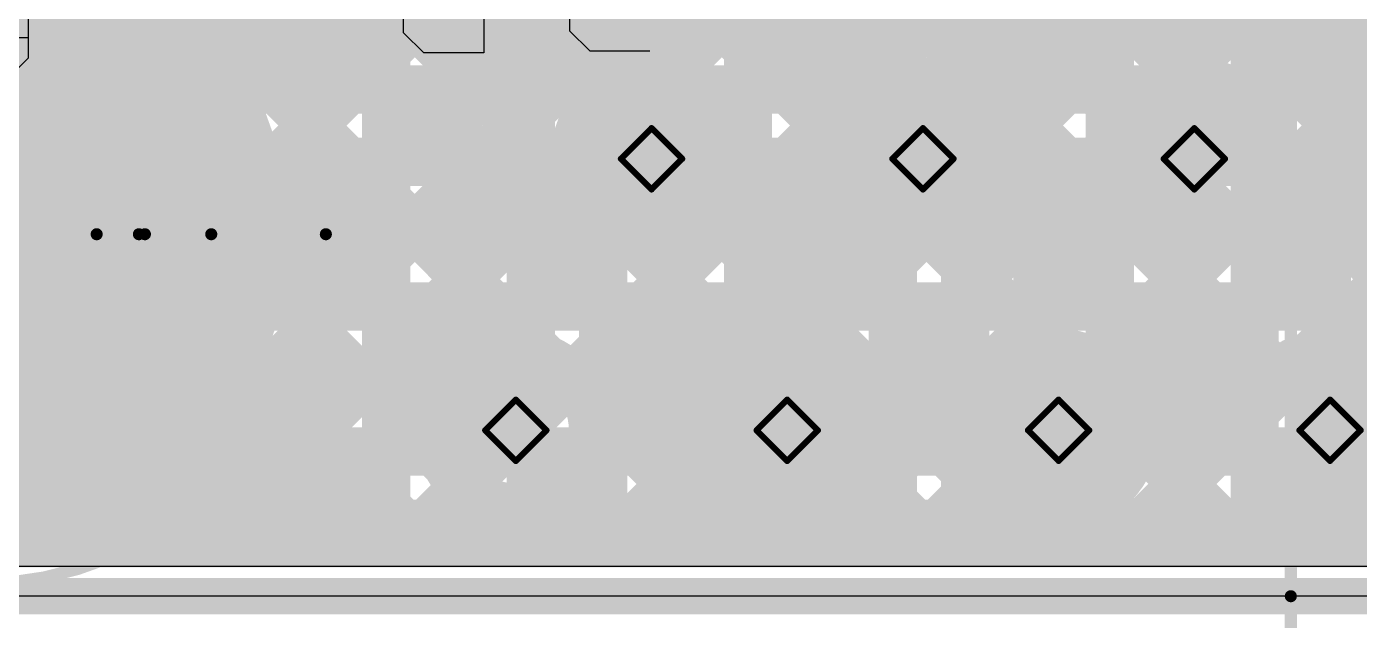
# Model space of a CAD drawing. Header units: millimetres. Extents: x 13 to 259, y -2 to 326.
# Drawn here: x 133.82 to 144.87, y 67.6 to 72.52 of the extents above; entities that cross this region are included whole.
import ezdxf

# ---------------------------------------------------------------- set-up
doc = ezdxf.new("R2010")
doc.units = ezdxf.units.MM
for name, color, linetype in [('BottomLayer', 5, 'Continuous'), ('BottomSolder', 6, 'Continuous'), ('ConnectLayer', 7, 'Continuous'), ('DrillDrawing', 1, 'Continuous'), ('Mechanical10', 56, 'Continuous'), ('Mechanical14', 56, 'Continuous'), ('Mechanical2', 216, 'Continuous'), ('Mechanical34', 56, 'Continuous'), ('Mechanical8', 56, 'Continuous'), ('Mechanical9', 56, 'Continuous'), ('MidLayer1', 16, 'Continuous'), ('MidLayer2', 76, 'Continuous'), ('MidLayer3', 90, 'Continuous'), ('MidLayer4', 156, 'Continuous'), ('MidLayer5', 130, 'Continuous'), ('MidLayer6', 216, 'Continuous'), ('MultiLayer', 9, 'Continuous'), ('TopLayer', 1, 'Continuous'), ('TopSolder', 216, 'Continuous')]:
    doc.layers.add(name, color=color, linetype=linetype)

# ---------------------------------------------------------------- blocks, each defined once
blk = doc.blocks.new('SAMTEC_ASP_127797_01_185')
at = {"layer": 'Mechanical14'}
for p, q in [((29.972, 3.088), (29.972, 3.587)), ((29.805, 2.921), (29.972, 3.088)), ((29.472, 2.921), (29.805, 2.921)), ((28.989, 2.211), (29.989, 2.211)), ((29.989, 2.211), (29.989, 1.711)), ((29.989, 1.711), (29.822, 1.545)), ((29.822, 1.545), (29.489, 1.545)), ((30.029, -1.564), (29.196, -1.564)), ((29.862, -2.064), (29.862, -1.564)), ((30.195, -1.731), (30.029, -1.564))]:
    blk.add_line(p, q, dxfattribs=at)
blk = doc.blocks.new('MTG270_500_186')
at = {"layer": 'BottomLayer', "const_width": 2.5}
blk.add_lwpolyline([(-1.25, 0, 1), (1.25, 0, 1)], format="xyb", close=True, dxfattribs=at)
at = {"layer": 'BottomSolder', "const_width": 2.602}
blk.add_lwpolyline([(-1.301, 0, 1), (1.301, 0, 1)], format="xyb", close=True, dxfattribs=at)
at = {"layer": 'MidLayer1', "const_width": 2.5}
blk.add_lwpolyline([(-1.25, 0, 1), (1.25, 0, 1)], format="xyb", close=True, dxfattribs=at)
at = {"layer": 'MidLayer2', "const_width": 2.5}
blk.add_lwpolyline([(-1.25, 0, 1), (1.25, 0, 1)], format="xyb", close=True, dxfattribs=at)
at = {"layer": 'MidLayer3', "const_width": 2.5}
blk.add_lwpolyline([(-1.25, 0, 1), (1.25, 0, 1)], format="xyb", close=True, dxfattribs=at)
at = {"layer": 'MidLayer4', "const_width": 2.5}
blk.add_lwpolyline([(-1.25, 0, 1), (1.25, 0, 1)], format="xyb", close=True, dxfattribs=at)
at = {"layer": 'MidLayer5', "const_width": 2.5}
blk.add_lwpolyline([(-1.25, 0, 1), (1.25, 0, 1)], format="xyb", close=True, dxfattribs=at)
at = {"layer": 'MidLayer6', "const_width": 2.5}
blk.add_lwpolyline([(-1.25, 0, 1), (1.25, 0, 1)], format="xyb", close=True, dxfattribs=at)
at = {"layer": 'MultiLayer', "const_width": 2.5}
blk.add_lwpolyline([(-1.25, 0, 1), (1.25, 0, 1)], format="xyb", close=True, dxfattribs=at)
at = {"layer": 'TopLayer', "const_width": 2.5}
blk.add_lwpolyline([(-1.25, 0, 1), (1.25, 0, 1)], format="xyb", close=True, dxfattribs=at)
at = {"layer": 'TopSolder', "const_width": 2.602}
blk.add_lwpolyline([(-1.301, 0, 1), (1.301, 0, 1)], format="xyb", close=True, dxfattribs=at)

msp = doc.modelspace()

# ---------------------------------------------------------------- linework, layer by layer
at = {"layer": 'BottomLayer', "const_width": 0.3}
for points in [[(138.85, 71.425, 1), (139.15, 71.425, 1)], [(141.1, 71.425, 1), (141.4, 71.425, 1)], [(143.35, 71.425, 1), (143.65, 71.425, 1)], [(137.725, 69.175, 1), (138.025, 69.175, 1)], [(139.975, 69.175, 1), (140.275, 69.175, 1)], [(142.225, 69.175, 1), (142.525, 69.175, 1)], [(144.475, 69.175, 1), (144.775, 69.175, 1)]]:
    msp.add_lwpolyline(points, format="xyb", close=True, dxfattribs=at)
at = {"layer": 'ConnectLayer'}
for p, q in [((150.975, 67.8), (67.8, 67.8)), ((151.8, 67.8), (90.525, 67.8))]:
    msp.add_line(p, q, dxfattribs=at)
at = {"layer": 'ConnectLayer', "const_width": 0.4}
for points in [[(118.793, 97.582), (145.139, 71.236)], [(118.793, 97.582), (145.139, 71.236)], [(126.164, 82.573), (139.489, 69.248)], [(126.164, 82.573), (139.489, 69.248)], [(120.149, 81.8), (133.709, 68.24)], [(120.998, 81.8), (134.558, 68.24)], [(121.846, 81.8), (135.406, 68.24)], [(122.695, 81.8), (136.255, 68.24)], [(123.543, 81.8), (137.103, 68.24)], [(124.392, 81.8), (137.952, 68.24)], [(134.024, 79.805), (144.187, 69.642)], [(134.024, 79.805), (144.187, 69.642)], [(136.299, 70.962), (145.124, 79.787)], [(136.299, 70.962), (145.124, 79.787)], [(134.075, 78.906), (140.977, 72.004)], [(134.075, 78.906), (140.977, 72.004)], [(139.2, 68.24), (139.2, 78.825)], [(140.4, 68.24), (140.4, 78.666)], [(141.213, 68.24), (151.36, 78.387)], [(133.825, 78.307), (140.616, 71.515)], [(133.825, 78.307), (140.616, 71.515)], [(142.8, 68.24), (142.8, 78.278)], [(139.8, 68.24), (139.8, 78.211)], [(137.883, 77.642), (143.462, 72.064)], [(137.883, 77.642), (143.462, 72.064)], [(142.062, 68.24), (151.36, 77.538)], [(138, 68.24), (138, 77.395)], [(136.8, 68.24), (136.8, 77.221)], [(137.638, 77.039), (142.941, 71.736)], [(137.638, 77.039), (142.941, 71.736)], [(144.004, 71.031), (150.024, 77.051)], [(144.004, 71.031), (150.024, 77.051)], [(133.8, 68.24), (133.8, 77.02)], [(137.4, 68.24), (137.4, 76.943)], [(138.6, 68.24), (138.6, 76.936)], [(135.906, 72.266), (140.548, 76.909)], [(135.906, 72.266), (140.548, 76.909)], [(144.6, 68.24), (144.6, 76.826)], [(141, 68.24), (141, 76.59)], [(142.91, 68.24), (151.36, 76.69)], [(136.167, 71.679), (141.073, 76.585)], [(136.167, 71.679), (141.073, 76.585)], [(143.314, 72.037), (147.553, 76.276)], [(143.314, 72.037), (147.553, 76.276)], [(143.759, 68.24), (151.36, 75.841)], [(143.977, 71.852), (147.951, 75.826)], [(143.977, 71.852), (147.951, 75.826)], [(136.193, 70.008), (141.584, 75.398)], [(136.193, 70.008), (141.584, 75.398)], [(139.579, 71.697), (143.285, 75.403)], [(139.579, 71.697), (143.285, 75.403)], [(130.183, 68.24), (136.988, 75.046)], [(131.031, 68.24), (137.837, 75.046)], [(131.88, 68.24), (138.685, 75.046)], [(131.995, 75.046), (138.801, 68.24)], [(132.728, 68.24), (139.534, 75.046)], [(132.843, 75.046), (139.649, 68.24)], [(133.577, 68.24), (140.382, 75.046)], [(133.692, 75.046), (140.498, 68.24)], [(134.425, 68.24), (141.231, 75.046)], [(137.086, 75.046), (143.892, 68.24)], [(137.934, 75.046), (144.74, 68.24)], [(138.783, 75.046), (145.589, 68.24)], [(139.092, 72.058), (142.178, 75.144)], [(139.092, 72.058), (142.178, 75.144)], [(139.632, 75.046), (146.437, 68.24)], [(140.48, 75.046), (147.286, 68.24)], [(141.563, 71.983), (144.712, 75.133)], [(141.563, 71.983), (144.712, 75.133)], [(142.088, 75.135), (145.322, 71.901)], [(142.088, 75.135), (145.322, 71.901)], [(144.608, 68.24), (151.36, 74.993)], [(136.425, 74.858), (139.285, 71.998)], [(136.425, 74.858), (139.285, 71.998)], [(136.425, 74.858), (143.043, 68.24)], [(136.971, 68.24), (143.623, 74.892)], [(138.343, 69.612), (143.623, 74.892)], [(138.343, 69.612), (143.623, 74.892)], [(141.889, 71.461), (145.264, 74.836)], [(141.889, 71.461), (145.264, 74.836)], [(134.4, 68.24), (134.4, 74.771)], [(135.274, 68.24), (141.547, 74.513)], [(136.2, 68.24), (136.2, 74.415)], [(141.6, 68.24), (141.6, 74.425)], [(136.111, 74.323), (138.552, 71.882)], [(136.111, 74.323), (138.552, 71.882)], [(136.111, 74.323), (142.195, 68.24)], [(136.122, 68.24), (142.067, 74.185)], [(142.18, 74.194), (148.134, 68.24)], [(142.2, 68.24), (142.2, 74.198)], [(129.334, 68.24), (135.167, 74.073)], [(135, 68.24), (135, 74.126)], [(135.531, 74.055), (138.411, 71.175)], [(135.531, 74.055), (138.411, 71.175)], [(135.531, 74.055), (141.346, 68.24)], [(135.6, 68.24), (135.6, 74.066)], [(137.819, 68.24), (143.295, 73.716)], [(139.516, 68.24), (144.751, 73.474)], [(143.4, 68.24), (143.4, 73.475)], [(138.668, 68.24), (143.692, 73.264)], [(140.365, 68.24), (145.381, 73.256)], [(143.979, 73.244), (148.983, 68.24)], [(144, 68.24), (144, 73.248)], [(68.24, 72.6), (151.36, 72.6)], [(68.24, 72), (151.36, 72)], [(136.145, 71.744), (138.125, 69.764)], [(136.145, 71.744), (138.125, 69.764)], [(139.573, 71.71), (141.809, 69.474)], [(139.573, 71.71), (141.809, 69.474)], [(140.71, 69.434), (142.888, 71.611)], [(140.71, 69.434), (142.888, 71.611)], [(68.24, 71.4), (151.36, 71.4)], [(135.274, 68.24), (138.367, 71.333)], [(135.274, 68.24), (138.367, 71.333)], [(143.015, 69.193), (145.122, 71.3)], [(143.015, 69.193), (145.122, 71.3)], [(144.139, 71.387), (146.244, 69.282)], [(144.139, 71.387), (146.244, 69.282)], [(138.422, 68.843), (140.692, 71.112)], [(138.422, 68.843), (140.692, 71.112)], [(141.829, 71.152), (144.023, 68.957)], [(141.829, 71.152), (144.023, 68.957)], [(139.457, 70.977), (142.195, 68.24)], [(139.457, 70.977), (142.195, 68.24)], [(137.66, 69.778), (138.728, 70.846)], [(137.66, 69.778), (138.728, 70.846)], [(140.365, 68.24), (143.073, 70.948)], [(140.365, 68.24), (143.073, 70.948)], [(142.7, 69.726), (143.894, 70.921)], [(142.7, 69.726), (143.894, 70.921)], [(143.811, 70.866), (144.952, 69.725)], [(143.811, 70.866), (144.952, 69.725)], [(144.608, 68.24), (147.314, 70.947)], [(144.608, 68.24), (147.314, 70.947)], [(68.24, 70.8), (151.36, 70.8)], [(136.302, 70.738), (137.418, 69.623)], [(136.302, 70.738), (137.418, 69.623)], [(138.75, 70.836), (139.839, 69.747)], [(138.75, 70.836), (139.839, 69.747)], [(140.234, 69.806), (141.214, 70.786)], [(140.234, 69.806), (141.214, 70.786)], [(141.34, 70.791), (142.319, 69.813)], [(141.34, 70.791), (142.319, 69.813)], [(144.465, 69.795), (145.504, 70.834)], [(144.465, 69.795), (145.504, 70.834)], [(68.24, 70.2), (151.36, 70.2)], [(136.191, 70.001), (137.302, 68.89)], [(136.191, 70.001), (137.302, 68.89)], [(68.24, 69.6), (151.36, 69.6)], [(138.464, 69.425), (139.649, 68.24)], [(138.464, 69.425), (139.649, 68.24)], [(135.943, 69.4), (137.103, 68.24)], [(135.943, 69.4), (137.103, 68.24)], [(136.122, 68.24), (137.272, 69.39)], [(136.122, 68.24), (137.272, 69.39)], [(142.91, 68.24), (144.005, 69.335)], [(142.91, 68.24), (144.005, 69.335)], [(143.013, 69.119), (143.892, 68.24)], [(143.013, 69.119), (143.892, 68.24)], [(68.24, 69), (151.36, 69)], [(138.668, 68.24), (139.494, 69.067)], [(138.668, 68.24), (139.494, 69.067)], [(135.595, 68.9), (136.255, 68.24)], [(135.595, 68.9), (136.255, 68.24)], [(140.697, 68.889), (141.346, 68.24)], [(140.697, 68.889), (141.346, 68.24)], [(141.213, 68.24), (141.824, 68.85)], [(141.213, 68.24), (141.824, 68.85)], [(136.971, 68.24), (137.438, 68.707)], [(136.971, 68.24), (137.438, 68.707)], [(138.323, 68.718), (138.801, 68.24)], [(138.323, 68.718), (138.801, 68.24)], [(143.759, 68.24), (144.208, 68.689)], [(143.759, 68.24), (144.208, 68.689)], [(137.59, 68.602), (137.952, 68.24)], [(137.59, 68.602), (137.952, 68.24)], [(137.819, 68.24), (138.207, 68.628)], [(137.819, 68.24), (138.207, 68.628)], [(139.516, 68.24), (139.866, 68.59)], [(139.516, 68.24), (139.866, 68.59)], [(140.198, 68.539), (140.498, 68.24)], [(140.198, 68.539), (140.498, 68.24)], [(142.062, 68.24), (142.357, 68.535)], [(142.062, 68.24), (142.357, 68.535)], [(142.674, 68.609), (143.043, 68.24)], [(142.674, 68.609), (143.043, 68.24)], [(144.407, 68.573), (144.74, 68.24)], [(144.407, 68.573), (144.74, 68.24)], [(135.157, 68.489), (135.406, 68.24)], [(135.157, 68.489), (135.406, 68.24)], [(68.24, 68.4), (151.36, 68.4)], [(68.24, 68.24), (151.36, 68.24)], [(68.24, 68.24), (151.36, 68.24)], [(134.769, 68.24), (151.36, 68.24)], [(134.769, 68.24), (151.36, 68.24)]]:
    msp.add_lwpolyline(points, dxfattribs=at)
for points in [[(132.031, 68.24, -1.765082), (136.303, 70.8)], [(132.031, 68.24, -1.765082), (136.303, 70.8)], [(136.303, 70.8, -0.276694), (134.769, 68.24)], [(136.303, 70.8, -0.276694), (134.769, 68.24)]]:
    msp.add_lwpolyline(points, format="xyb", dxfattribs=at)
at = {"layer": 'ConnectLayer'}
for points, const_width in [([(135.806, 72.266, 1), (136.006, 72.266, 1)], 0.2), ([(135.806, 72.266, 1), (136.006, 72.266, 1)], 0.2), ([(139.64, 71.425, 1), (138.36, 71.425, 1)], 0.4), ([(139.64, 71.425, 1), (138.36, 71.425, 1)], 0.4), ([(138.992, 72.058, 1), (139.192, 72.058, 1)], 0.2), ([(138.992, 72.058, 1), (139.192, 72.058, 1)], 0.2), ([(141.89, 71.425, 1), (140.61, 71.425, 1)], 0.4), ([(141.89, 71.425, 1), (140.61, 71.425, 1)], 0.4), ([(144.14, 71.425, 1), (142.86, 71.425, 1)], 0.4), ([(144.14, 71.425, 1), (142.86, 71.425, 1)], 0.4), ([(143.362, 72.064, 1), (143.562, 72.064, 1)], 0.2), ([(143.362, 72.064, 1), (143.562, 72.064, 1)], 0.2), ([(139.185, 71.998, 1), (139.385, 71.998, 1)], 0.2), ([(139.185, 71.998, 1), (139.385, 71.998, 1)], 0.2), ([(140.877, 72.004, 1), (141.077, 72.004, 1)], 0.2), ([(140.877, 72.004, 1), (141.077, 72.004, 1)], 0.2), ([(141.463, 71.983, 1), (141.663, 71.983, 1)], 0.2), ([(141.463, 71.983, 1), (141.663, 71.983, 1)], 0.2), ([(143.214, 72.037, 1), (143.414, 72.037, 1)], 0.2), ([(143.214, 72.037, 1), (143.414, 72.037, 1)], 0.2), ([(138.452, 71.882, 1), (138.652, 71.882, 1)], 0.2), ([(138.452, 71.882, 1), (138.652, 71.882, 1)], 0.2), ([(143.877, 71.852, 1), (144.077, 71.852, 1)], 0.2), ([(143.877, 71.852, 1), (144.077, 71.852, 1)], 0.2), ([(136.045, 71.744, 1), (136.245, 71.744, 1)], 0.2), ([(136.045, 71.744, 1), (136.245, 71.744, 1)], 0.2), ([(142.841, 71.736, 1), (143.041, 71.736, 1)], 0.2), ([(142.841, 71.736, 1), (143.041, 71.736, 1)], 0.2), ([(136.067, 71.679, 1), (136.267, 71.679, 1)], 0.2), ([(136.067, 71.679, 1), (136.267, 71.679, 1)], 0.2), ([(139.473, 71.71, 1), (139.673, 71.71, 1)], 0.2), ([(139.473, 71.71, 1), (139.673, 71.71, 1)], 0.2), ([(139.479, 71.697, 1), (139.679, 71.697, 1)], 0.2), ([(139.479, 71.697, 1), (139.679, 71.697, 1)], 0.2), ([(140.516, 71.515, 1), (140.716, 71.515, 1)], 0.2), ([(140.516, 71.515, 1), (140.716, 71.515, 1)], 0.2), ([(142.788, 71.611, 1), (142.988, 71.611, 1)], 0.2), ([(142.788, 71.611, 1), (142.988, 71.611, 1)], 0.2), ([(138.26, 71.425, 1), (138.46, 71.425, 1)], 0.2), ([(138.26, 71.425, 1), (138.46, 71.425, 1)], 0.2), ([(139.54, 71.425, 1), (139.74, 71.425, 1)], 0.2), ([(139.54, 71.425, 1), (139.74, 71.425, 1)], 0.2), ([(140.51, 71.425, 1), (140.71, 71.425, 1)], 0.2), ([(140.51, 71.425, 1), (140.71, 71.425, 1)], 0.2), ([(141.789, 71.461, 1), (141.989, 71.461, 1)], 0.2), ([(141.789, 71.461, 1), (141.989, 71.461, 1)], 0.2), ([(141.79, 71.425, 1), (141.99, 71.425, 1)], 0.2), ([(141.79, 71.425, 1), (141.99, 71.425, 1)], 0.2), ([(142.76, 71.425, 1), (142.96, 71.425, 1)], 0.2), ([(142.76, 71.425, 1), (142.96, 71.425, 1)], 0.2), ([(144.04, 71.425, 1), (144.24, 71.425, 1)], 0.2), ([(144.04, 71.425, 1), (144.24, 71.425, 1)], 0.2), ([(138.267, 71.333, 1), (138.467, 71.333, 1)], 0.2), ([(138.267, 71.333, 1), (138.467, 71.333, 1)], 0.2), ([(144.039, 71.387, 1), (144.239, 71.387, 1)], 0.2), ([(144.039, 71.387, 1), (144.239, 71.387, 1)], 0.2), ([(138.311, 71.175, 1), (138.511, 71.175, 1)], 0.2), ([(138.311, 71.175, 1), (138.511, 71.175, 1)], 0.2), ([(140.592, 71.112, 1), (140.792, 71.112, 1)], 0.2), ([(140.592, 71.112, 1), (140.792, 71.112, 1)], 0.2), ([(141.729, 71.152, 1), (141.929, 71.152, 1)], 0.2), ([(141.729, 71.152, 1), (141.929, 71.152, 1)], 0.2), ([(136.199, 70.962, 1), (136.399, 70.962, 1)], 0.2), ([(136.199, 70.962, 1), (136.399, 70.962, 1)], 0.2), ([(139.357, 70.977, 1), (139.557, 70.977, 1)], 0.2), ([(139.357, 70.977, 1), (139.557, 70.977, 1)], 0.2), ([(143.904, 71.031, 1), (144.104, 71.031, 1)], 0.2), ([(143.904, 71.031, 1), (144.104, 71.031, 1)], 0.2), ([(138.628, 70.846, 1), (138.828, 70.846, 1)], 0.2), ([(138.628, 70.846, 1), (138.828, 70.846, 1)], 0.2), ([(142.973, 70.948, 1), (143.173, 70.948, 1)], 0.2), ([(142.973, 70.948, 1), (143.173, 70.948, 1)], 0.2), ([(143.711, 70.866, 1), (143.911, 70.866, 1)], 0.2), ([(143.711, 70.866, 1), (143.911, 70.866, 1)], 0.2), ([(143.794, 70.921, 1), (143.994, 70.921, 1)], 0.2), ([(143.794, 70.921, 1), (143.994, 70.921, 1)], 0.2), ([(136.202, 70.738, 1), (136.402, 70.738, 1)], 0.2), ([(136.202, 70.738, 1), (136.402, 70.738, 1)], 0.2), ([(136.203, 70.8, 1), (136.403, 70.8, 1)], 0.2), ([(136.203, 70.8, 1), (136.403, 70.8, 1)], 0.2), ([(136.203, 70.8, 1), (136.403, 70.8, 1)], 0.2), ([(136.203, 70.8, 1), (136.403, 70.8, 1)], 0.2), ([(138.65, 70.836, 1), (138.85, 70.836, 1)], 0.2), ([(138.65, 70.836, 1), (138.85, 70.836, 1)], 0.2), ([(141.114, 70.786, 1), (141.314, 70.786, 1)], 0.2), ([(141.114, 70.786, 1), (141.314, 70.786, 1)], 0.2), ([(141.24, 70.791, 1), (141.44, 70.791, 1)], 0.2), ([(141.24, 70.791, 1), (141.44, 70.791, 1)], 0.2), ([(136.091, 70.001, 1), (136.291, 70.001, 1)], 0.2), ([(136.091, 70.001, 1), (136.291, 70.001, 1)], 0.2), ([(136.093, 70.008, 1), (136.293, 70.008, 1)], 0.2), ([(136.093, 70.008, 1), (136.293, 70.008, 1)], 0.2), ([(138.515, 69.175, 1), (137.235, 69.175, 1)], 0.4), ([(138.515, 69.175, 1), (137.235, 69.175, 1)], 0.4), ([(137.56, 69.778, 1), (137.76, 69.778, 1)], 0.2), ([(137.56, 69.778, 1), (137.76, 69.778, 1)], 0.2), ([(138.025, 69.764, 1), (138.225, 69.764, 1)], 0.2), ([(138.025, 69.764, 1), (138.225, 69.764, 1)], 0.2), ([(140.765, 69.175, 1), (139.485, 69.175, 1)], 0.4), ([(140.765, 69.175, 1), (139.485, 69.175, 1)], 0.4), ([(139.739, 69.747, 1), (139.939, 69.747, 1)], 0.2), ([(139.739, 69.747, 1), (139.939, 69.747, 1)], 0.2), ([(140.134, 69.806, 1), (140.334, 69.806, 1)], 0.2), ([(140.134, 69.806, 1), (140.334, 69.806, 1)], 0.2), ([(143.015, 69.175, 1), (141.735, 69.175, 1)], 0.4), ([(143.015, 69.175, 1), (141.735, 69.175, 1)], 0.4), ([(142.219, 69.813, 1), (142.419, 69.813, 1)], 0.2), ([(142.219, 69.813, 1), (142.419, 69.813, 1)], 0.2), ([(145.265, 69.175, 1), (143.985, 69.175, 1)], 0.4), ([(145.265, 69.175, 1), (143.985, 69.175, 1)], 0.4), ([(144.365, 69.795, 1), (144.565, 69.795, 1)], 0.2), ([(144.365, 69.795, 1), (144.565, 69.795, 1)], 0.2), ([(142.6, 69.726, 1), (142.8, 69.726, 1)], 0.2), ([(142.6, 69.726, 1), (142.8, 69.726, 1)], 0.2), ([(144.087, 69.642, 1), (144.287, 69.642, 1)], 0.2), ([(144.087, 69.642, 1), (144.287, 69.642, 1)], 0.2), ([(144.852, 69.725, 1), (145.052, 69.725, 1)], 0.2), ([(144.852, 69.725, 1), (145.052, 69.725, 1)], 0.2), ([(137.318, 69.623, 1), (137.518, 69.623, 1)], 0.2), ([(137.318, 69.623, 1), (137.518, 69.623, 1)], 0.2), ([(138.243, 69.612, 1), (138.443, 69.612, 1)], 0.2), ([(138.243, 69.612, 1), (138.443, 69.612, 1)], 0.2), ([(138.364, 69.425, 1), (138.564, 69.425, 1)], 0.2), ([(138.364, 69.425, 1), (138.564, 69.425, 1)], 0.2), ([(140.61, 69.434, 1), (140.81, 69.434, 1)], 0.2), ([(140.61, 69.434, 1), (140.81, 69.434, 1)], 0.2), ([(141.709, 69.474, 1), (141.909, 69.474, 1)], 0.2), ([(141.709, 69.474, 1), (141.909, 69.474, 1)], 0.2), ([(135.843, 69.4, 1), (136.043, 69.4, 1)], 0.2), ([(135.843, 69.4, 1), (136.043, 69.4, 1)], 0.2), ([(137.172, 69.39, 1), (137.372, 69.39, 1)], 0.2), ([(137.172, 69.39, 1), (137.372, 69.39, 1)], 0.2), ([(143.905, 69.335, 1), (144.105, 69.335, 1)], 0.2), ([(143.905, 69.335, 1), (144.105, 69.335, 1)], 0.2), ([(139.389, 69.248, 1), (139.589, 69.248, 1)], 0.2), ([(139.389, 69.248, 1), (139.589, 69.248, 1)], 0.2), ([(142.915, 69.193, 1), (143.115, 69.193, 1)], 0.2), ([(142.915, 69.193, 1), (143.115, 69.193, 1)], 0.2), ([(137.135, 69.175, 1), (137.335, 69.175, 1)], 0.2), ([(137.135, 69.175, 1), (137.335, 69.175, 1)], 0.2), ([(138.415, 69.175, 1), (138.615, 69.175, 1)], 0.2), ([(138.415, 69.175, 1), (138.615, 69.175, 1)], 0.2), ([(139.385, 69.175, 1), (139.585, 69.175, 1)], 0.2), ([(139.385, 69.175, 1), (139.585, 69.175, 1)], 0.2), ([(140.665, 69.175, 1), (140.865, 69.175, 1)], 0.2), ([(140.665, 69.175, 1), (140.865, 69.175, 1)], 0.2), ([(141.635, 69.175, 1), (141.835, 69.175, 1)], 0.2), ([(141.635, 69.175, 1), (141.835, 69.175, 1)], 0.2), ([(142.913, 69.119, 1), (143.113, 69.119, 1)], 0.2), ([(142.913, 69.119, 1), (143.113, 69.119, 1)], 0.2), ([(142.915, 69.175, 1), (143.115, 69.175, 1)], 0.2), ([(142.915, 69.175, 1), (143.115, 69.175, 1)], 0.2), ([(143.885, 69.175, 1), (144.085, 69.175, 1)], 0.2), ([(143.885, 69.175, 1), (144.085, 69.175, 1)], 0.2), ([(139.394, 69.067, 1), (139.594, 69.067, 1)], 0.2), ([(139.394, 69.067, 1), (139.594, 69.067, 1)], 0.2), ([(135.495, 68.9, 1), (135.695, 68.9, 1)], 0.2), ([(135.495, 68.9, 1), (135.695, 68.9, 1)], 0.2), ([(137.202, 68.89, 1), (137.402, 68.89, 1)], 0.2), ([(137.202, 68.89, 1), (137.402, 68.89, 1)], 0.2), ([(140.597, 68.889, 1), (140.797, 68.889, 1)], 0.2), ([(140.597, 68.889, 1), (140.797, 68.889, 1)], 0.2), ([(143.923, 68.957, 1), (144.123, 68.957, 1)], 0.2), ([(143.923, 68.957, 1), (144.123, 68.957, 1)], 0.2), ([(138.322, 68.843, 1), (138.522, 68.843, 1)], 0.2), ([(138.322, 68.843, 1), (138.522, 68.843, 1)], 0.2), ([(141.724, 68.85, 1), (141.924, 68.85, 1)], 0.2), ([(141.724, 68.85, 1), (141.924, 68.85, 1)], 0.2), ([(137.338, 68.707, 1), (137.538, 68.707, 1)], 0.2), ([(137.338, 68.707, 1), (137.538, 68.707, 1)], 0.2), ([(138.223, 68.718, 1), (138.423, 68.718, 1)], 0.2), ([(138.223, 68.718, 1), (138.423, 68.718, 1)], 0.2), ([(144.108, 68.689, 1), (144.308, 68.689, 1)], 0.2), ([(144.108, 68.689, 1), (144.308, 68.689, 1)], 0.2), ([(137.49, 68.602, 1), (137.69, 68.602, 1)], 0.2), ([(137.49, 68.602, 1), (137.69, 68.602, 1)], 0.2), ([(138.107, 68.628, 1), (138.307, 68.628, 1)], 0.2), ([(138.107, 68.628, 1), (138.307, 68.628, 1)], 0.2), ([(139.766, 68.59, 1), (139.966, 68.59, 1)], 0.2), ([(139.766, 68.59, 1), (139.966, 68.59, 1)], 0.2), ([(140.098, 68.539, 1), (140.298, 68.539, 1)], 0.2), ([(140.098, 68.539, 1), (140.298, 68.539, 1)], 0.2), ([(142.257, 68.535, 1), (142.457, 68.535, 1)], 0.2), ([(142.257, 68.535, 1), (142.457, 68.535, 1)], 0.2), ([(142.574, 68.609, 1), (142.774, 68.609, 1)], 0.2), ([(142.574, 68.609, 1), (142.774, 68.609, 1)], 0.2), ([(144.307, 68.573, 1), (144.507, 68.573, 1)], 0.2), ([(144.307, 68.573, 1), (144.507, 68.573, 1)], 0.2), ([(135.057, 68.489, 1), (135.257, 68.489, 1)], 0.2), ([(135.057, 68.489, 1), (135.257, 68.489, 1)], 0.2), ([(133.609, 68.24, 1), (133.809, 68.24, 1)], 0.2), ([(133.7, 68.24, 1), (133.9, 68.24, 1)], 0.2), ([(134.3, 68.24, 1), (134.5, 68.24, 1)], 0.2), ([(134.325, 68.24, 1), (134.525, 68.24, 1)], 0.2), ([(134.458, 68.24, 1), (134.658, 68.24, 1)], 0.2), ([(134.669, 68.24, 1), (134.869, 68.24, 1)], 0.2), ([(134.669, 68.24, 1), (134.869, 68.24, 1)], 0.2), ([(134.669, 68.24, 1), (134.869, 68.24, 1)], 0.2), ([(134.669, 68.24, 1), (134.869, 68.24, 1)], 0.2), ([(134.9, 68.24, 1), (135.1, 68.24, 1)], 0.2), ([(135.174, 68.24, 1), (135.374, 68.24, 1)], 0.2), ([(135.174, 68.24, 1), (135.374, 68.24, 1)], 0.2), ([(135.174, 68.24, 1), (135.374, 68.24, 1)], 0.2), ([(135.306, 68.24, 1), (135.506, 68.24, 1)], 0.2), ([(135.306, 68.24, 1), (135.506, 68.24, 1)], 0.2), ([(135.306, 68.24, 1), (135.506, 68.24, 1)], 0.2), ([(135.5, 68.24, 1), (135.7, 68.24, 1)], 0.2), ([(136.022, 68.24, 1), (136.222, 68.24, 1)], 0.2), ([(136.022, 68.24, 1), (136.222, 68.24, 1)], 0.2), ([(136.022, 68.24, 1), (136.222, 68.24, 1)], 0.2), ([(136.1, 68.24, 1), (136.3, 68.24, 1)], 0.2), ([(136.155, 68.24, 1), (136.355, 68.24, 1)], 0.2), ([(136.155, 68.24, 1), (136.355, 68.24, 1)], 0.2), ([(136.155, 68.24, 1), (136.355, 68.24, 1)], 0.2), ([(136.7, 68.24, 1), (136.9, 68.24, 1)], 0.2), ([(136.871, 68.24, 1), (137.071, 68.24, 1)], 0.2), ([(136.871, 68.24, 1), (137.071, 68.24, 1)], 0.2), ([(136.871, 68.24, 1), (137.071, 68.24, 1)], 0.2), ([(137.003, 68.24, 1), (137.203, 68.24, 1)], 0.2), ([(137.003, 68.24, 1), (137.203, 68.24, 1)], 0.2), ([(137.003, 68.24, 1), (137.203, 68.24, 1)], 0.2), ([(137.3, 68.24, 1), (137.5, 68.24, 1)], 0.2), ([(137.719, 68.24, 1), (137.919, 68.24, 1)], 0.2), ([(137.719, 68.24, 1), (137.919, 68.24, 1)], 0.2), ([(137.719, 68.24, 1), (137.919, 68.24, 1)], 0.2), ([(137.852, 68.24, 1), (138.052, 68.24, 1)], 0.2), ([(137.852, 68.24, 1), (138.052, 68.24, 1)], 0.2), ([(137.852, 68.24, 1), (138.052, 68.24, 1)], 0.2), ([(137.9, 68.24, 1), (138.1, 68.24, 1)], 0.2), ([(138.5, 68.24, 1), (138.7, 68.24, 1)], 0.2), ([(138.568, 68.24, 1), (138.768, 68.24, 1)], 0.2), ([(138.568, 68.24, 1), (138.768, 68.24, 1)], 0.2), ([(138.568, 68.24, 1), (138.768, 68.24, 1)], 0.2), ([(138.701, 68.24, 1), (138.901, 68.24, 1)], 0.2), ([(138.701, 68.24, 1), (138.901, 68.24, 1)], 0.2), ([(138.701, 68.24, 1), (138.901, 68.24, 1)], 0.2), ([(139.1, 68.24, 1), (139.3, 68.24, 1)], 0.2), ([(139.416, 68.24, 1), (139.616, 68.24, 1)], 0.2), ([(139.416, 68.24, 1), (139.616, 68.24, 1)], 0.2), ([(139.416, 68.24, 1), (139.616, 68.24, 1)], 0.2), ([(139.549, 68.24, 1), (139.749, 68.24, 1)], 0.2), ([(139.549, 68.24, 1), (139.749, 68.24, 1)], 0.2), ([(139.549, 68.24, 1), (139.749, 68.24, 1)], 0.2), ([(139.7, 68.24, 1), (139.9, 68.24, 1)], 0.2), ([(140.265, 68.24, 1), (140.465, 68.24, 1)], 0.2), ([(140.265, 68.24, 1), (140.465, 68.24, 1)], 0.2), ([(140.265, 68.24, 1), (140.465, 68.24, 1)], 0.2), ([(140.3, 68.24, 1), (140.5, 68.24, 1)], 0.2), ([(140.398, 68.24, 1), (140.598, 68.24, 1)], 0.2), ([(140.398, 68.24, 1), (140.598, 68.24, 1)], 0.2), ([(140.398, 68.24, 1), (140.598, 68.24, 1)], 0.2), ([(140.9, 68.24, 1), (141.1, 68.24, 1)], 0.2), ([(141.113, 68.24, 1), (141.313, 68.24, 1)], 0.2), ([(141.113, 68.24, 1), (141.313, 68.24, 1)], 0.2), ([(141.113, 68.24, 1), (141.313, 68.24, 1)], 0.2), ([(141.246, 68.24, 1), (141.446, 68.24, 1)], 0.2), ([(141.246, 68.24, 1), (141.446, 68.24, 1)], 0.2), ([(141.246, 68.24, 1), (141.446, 68.24, 1)], 0.2), ([(141.5, 68.24, 1), (141.7, 68.24, 1)], 0.2), ([(141.962, 68.24, 1), (142.162, 68.24, 1)], 0.2), ([(141.962, 68.24, 1), (142.162, 68.24, 1)], 0.2), ([(141.962, 68.24, 1), (142.162, 68.24, 1)], 0.2), ([(142.095, 68.24, 1), (142.295, 68.24, 1)], 0.2), ([(142.095, 68.24, 1), (142.295, 68.24, 1)], 0.2), ([(142.095, 68.24, 1), (142.295, 68.24, 1)], 0.2), ([(142.1, 68.24, 1), (142.3, 68.24, 1)], 0.2), ([(142.7, 68.24, 1), (142.9, 68.24, 1)], 0.2), ([(142.81, 68.24, 1), (143.01, 68.24, 1)], 0.2), ([(142.81, 68.24, 1), (143.01, 68.24, 1)], 0.2), ([(142.81, 68.24, 1), (143.01, 68.24, 1)], 0.2), ([(142.943, 68.24, 1), (143.143, 68.24, 1)], 0.2), ([(142.943, 68.24, 1), (143.143, 68.24, 1)], 0.2), ([(142.943, 68.24, 1), (143.143, 68.24, 1)], 0.2), ([(143.3, 68.24, 1), (143.5, 68.24, 1)], 0.2), ([(143.659, 68.24, 1), (143.859, 68.24, 1)], 0.2), ([(143.659, 68.24, 1), (143.859, 68.24, 1)], 0.2), ([(143.659, 68.24, 1), (143.859, 68.24, 1)], 0.2), ([(143.792, 68.24, 1), (143.992, 68.24, 1)], 0.2), ([(143.792, 68.24, 1), (143.992, 68.24, 1)], 0.2), ([(143.792, 68.24, 1), (143.992, 68.24, 1)], 0.2), ([(143.9, 68.24, 1), (144.1, 68.24, 1)], 0.2), ([(144.5, 68.24, 1), (144.7, 68.24, 1)], 0.2), ([(144.508, 68.24, 1), (144.708, 68.24, 1)], 0.2), ([(144.508, 68.24, 1), (144.708, 68.24, 1)], 0.2), ([(144.508, 68.24, 1), (144.708, 68.24, 1)], 0.2), ([(144.64, 68.24, 1), (144.84, 68.24, 1)], 0.2), ([(144.64, 68.24, 1), (144.84, 68.24, 1)], 0.2), ([(144.64, 68.24, 1), (144.84, 68.24, 1)], 0.2)]:
    msp.add_lwpolyline(points, format="xyb", close=True, dxfattribs=dict(at, const_width=const_width))
at = {"layer": 'DrillDrawing', "const_width": 0.0508}
for points in [[(138.746, 71.425), (139, 71.679)], [(139, 71.679), (139.254, 71.425)], [(140.996, 71.425), (141.25, 71.679)], [(141.25, 71.679), (141.504, 71.425)], [(143.246, 71.425), (143.5, 71.679)], [(143.5, 71.679), (143.754, 71.425)], [(138.746, 71.425), (139, 71.171)], [(139, 71.171), (139.254, 71.425)], [(140.996, 71.425), (141.25, 71.171)], [(141.25, 71.171), (141.504, 71.425)], [(143.246, 71.425), (143.5, 71.171)], [(143.5, 71.171), (143.754, 71.425)], [(137.621, 69.175), (137.875, 69.429)], [(137.875, 69.429), (138.129, 69.175)], [(139.871, 69.175), (140.125, 69.429)], [(140.125, 69.429), (140.379, 69.175)], [(142.121, 69.175), (142.375, 69.429)], [(142.375, 69.429), (142.629, 69.175)], [(144.371, 69.175), (144.625, 69.429)], [(144.625, 69.429), (144.879, 69.175)], [(137.621, 69.175), (137.875, 68.921)], [(137.875, 68.921), (138.129, 69.175)], [(139.871, 69.175), (140.125, 68.921)], [(140.125, 68.921), (140.379, 69.175)], [(142.121, 69.175), (142.375, 68.921)], [(142.375, 68.921), (142.629, 69.175)], [(144.371, 69.175), (144.625, 68.921)], [(144.625, 68.921), (144.879, 69.175)]]:
    msp.add_lwpolyline(points, dxfattribs=at)
at = {"layer": 'DrillDrawing', "const_width": 0.0254}
for points in [[(138.987, 71.679, 1), (139.013, 71.679, 1)], [(138.987, 71.679, 1), (139.013, 71.679, 1)], [(141.237, 71.679, 1), (141.263, 71.679, 1)], [(141.237, 71.679, 1), (141.263, 71.679, 1)], [(143.487, 71.679, 1), (143.513, 71.679, 1)], [(143.487, 71.679, 1), (143.513, 71.679, 1)], [(138.733, 71.425, 1), (138.759, 71.425, 1)], [(138.733, 71.425, 1), (138.759, 71.425, 1)], [(139.241, 71.425, 1), (139.267, 71.425, 1)], [(139.241, 71.425, 1), (139.267, 71.425, 1)], [(140.983, 71.425, 1), (141.009, 71.425, 1)], [(140.983, 71.425, 1), (141.009, 71.425, 1)], [(141.491, 71.425, 1), (141.517, 71.425, 1)], [(141.491, 71.425, 1), (141.517, 71.425, 1)], [(143.233, 71.425, 1), (143.259, 71.425, 1)], [(143.233, 71.425, 1), (143.259, 71.425, 1)], [(143.741, 71.425, 1), (143.767, 71.425, 1)], [(143.741, 71.425, 1), (143.767, 71.425, 1)], [(138.987, 71.171, 1), (139.013, 71.171, 1)], [(138.987, 71.171, 1), (139.013, 71.171, 1)], [(141.237, 71.171, 1), (141.263, 71.171, 1)], [(141.237, 71.171, 1), (141.263, 71.171, 1)], [(143.487, 71.171, 1), (143.513, 71.171, 1)], [(143.487, 71.171, 1), (143.513, 71.171, 1)], [(137.862, 69.429, 1), (137.888, 69.429, 1)], [(137.862, 69.429, 1), (137.888, 69.429, 1)], [(140.112, 69.429, 1), (140.138, 69.429, 1)], [(140.112, 69.429, 1), (140.138, 69.429, 1)], [(142.362, 69.429, 1), (142.388, 69.429, 1)], [(142.362, 69.429, 1), (142.388, 69.429, 1)], [(144.612, 69.429, 1), (144.638, 69.429, 1)], [(144.612, 69.429, 1), (144.638, 69.429, 1)], [(137.608, 69.175, 1), (137.634, 69.175, 1)], [(137.608, 69.175, 1), (137.634, 69.175, 1)], [(138.116, 69.175, 1), (138.142, 69.175, 1)], [(138.116, 69.175, 1), (138.142, 69.175, 1)], [(139.858, 69.175, 1), (139.884, 69.175, 1)], [(139.858, 69.175, 1), (139.884, 69.175, 1)], [(140.366, 69.175, 1), (140.392, 69.175, 1)], [(140.366, 69.175, 1), (140.392, 69.175, 1)], [(142.108, 69.175, 1), (142.134, 69.175, 1)], [(142.108, 69.175, 1), (142.134, 69.175, 1)], [(142.616, 69.175, 1), (142.642, 69.175, 1)], [(142.616, 69.175, 1), (142.642, 69.175, 1)], [(144.358, 69.175, 1), (144.384, 69.175, 1)], [(144.358, 69.175, 1), (144.384, 69.175, 1)], [(144.866, 69.175, 1), (144.892, 69.175, 1)], [(144.866, 69.175, 1), (144.892, 69.175, 1)], [(137.862, 68.921, 1), (137.888, 68.921, 1)], [(137.862, 68.921, 1), (137.888, 68.921, 1)], [(140.112, 68.921, 1), (140.138, 68.921, 1)], [(140.112, 68.921, 1), (140.138, 68.921, 1)], [(142.362, 68.921, 1), (142.388, 68.921, 1)], [(142.362, 68.921, 1), (142.388, 68.921, 1)], [(144.612, 68.921, 1), (144.638, 68.921, 1)], [(144.612, 68.921, 1), (144.638, 68.921, 1)]]:
    msp.add_lwpolyline(points, format="xyb", close=True, dxfattribs=at)
at = {"layer": 'Mechanical10', "const_width": 0.1}
for points in [[(144.3, 67.8), (149.3, 67.8)], [(144.3, 62.8), (144.3, 67.8)], [(144.3, 62.8), (144.3, 67.8)]]:
    msp.add_lwpolyline(points, dxfattribs=at)
at = {"layer": 'Mechanical10', "const_width": 0.05}
msp.add_lwpolyline([(144.275, 67.8, 1), (144.325, 67.8, 1)], format="xyb", close=True, dxfattribs=at)
msp.add_lwpolyline([(144.275, 67.8, 1), (144.325, 67.8, 1)], format="xyb", close=True, dxfattribs=at)
msp.add_lwpolyline([(144.275, 67.8, 1), (144.325, 67.8, 1)], format="xyb", close=True, dxfattribs=at)
at = {"layer": 'Mechanical14', "const_width": 0.3}
msp.add_lwpolyline([(94.9, 67.8), (151.8, 67.8)], dxfattribs=at)
at = {"layer": 'Mechanical2', "const_width": 0.1}
msp.add_lwpolyline([(133.4, 70.8), (134.8, 70.8)], dxfattribs=at)
at = {"layer": 'Mechanical2', "const_width": 0.05}
msp.add_lwpolyline([(134.775, 70.8, 1), (134.825, 70.8, 1)], format="xyb", close=True, dxfattribs=at)
at = {"layer": 'Mechanical34'}
for points, const_width in [([(134.8, 70.8, 1), (132, 70.8, 1)], 0.1), ([(134.775, 70.8, 1), (134.825, 70.8, 1)], 0.05), ([(135.325, 70.8, 1), (135.375, 70.8, 1)], 0.05)]:
    msp.add_lwpolyline(points, format="xyb", close=True, dxfattribs=dict(at, const_width=const_width))
at = {"layer": 'Mechanical34', "const_width": 0.1}
for points in [[(133.408, 70.8), (135.35, 70.8)], [(68.175, 67.85), (151.8, 67.85)]]:
    msp.add_lwpolyline(points, dxfattribs=at)
at = {"layer": 'Mechanical8'}
for points, const_width in [([(136.3, 70.8, 1), (130.5, 70.8, 1)], 0.1), ([(134.75, 70.8, 1), (132.05, 70.8, 1)], 0.1), ([(134.375, 70.8, 1), (134.425, 70.8, 1)], 0.05), ([(134.725, 70.8, 1), (134.775, 70.8, 1)], 0.05), ([(136.275, 70.8, 1), (136.325, 70.8, 1)], 0.05)]:
    msp.add_lwpolyline(points, format="xyb", close=True, dxfattribs=dict(at, const_width=const_width))
at = {"layer": 'Mechanical8', "const_width": 0.1}
msp.add_lwpolyline([(133.4, 70.8), (134.4, 70.8)], dxfattribs=at)
at = {"layer": 'Mechanical9', "const_width": 0.1}
for points in [[(144.3, 67.8), (144.3, 100.7)], [(120.4, 67.8), (144.3, 67.8)]]:
    msp.add_lwpolyline(points, dxfattribs=at)
at = {"layer": 'Mechanical9', "const_width": 0.05}
msp.add_lwpolyline([(144.275, 67.8, 1), (144.325, 67.8, 1)], format="xyb", close=True, dxfattribs=at)
msp.add_lwpolyline([(144.275, 67.8, 1), (144.325, 67.8, 1)], format="xyb", close=True, dxfattribs=at)
at = {"layer": 'MidLayer1', "const_width": 0.3}
for points in [[(138.85, 71.425, 1), (139.15, 71.425, 1)], [(141.1, 71.425, 1), (141.4, 71.425, 1)], [(143.35, 71.425, 1), (143.65, 71.425, 1)], [(137.725, 69.175, 1), (138.025, 69.175, 1)], [(139.975, 69.175, 1), (140.275, 69.175, 1)], [(142.225, 69.175, 1), (142.525, 69.175, 1)], [(144.475, 69.175, 1), (144.775, 69.175, 1)]]:
    msp.add_lwpolyline(points, format="xyb", close=True, dxfattribs=at)
at = {"layer": 'MidLayer2', "const_width": 0.3}
for points in [[(138.85, 71.425, 1), (139.15, 71.425, 1)], [(141.1, 71.425, 1), (141.4, 71.425, 1)], [(143.35, 71.425, 1), (143.65, 71.425, 1)], [(137.725, 69.175, 1), (138.025, 69.175, 1)], [(139.975, 69.175, 1), (140.275, 69.175, 1)], [(142.225, 69.175, 1), (142.525, 69.175, 1)], [(144.475, 69.175, 1), (144.775, 69.175, 1)]]:
    msp.add_lwpolyline(points, format="xyb", close=True, dxfattribs=at)
at = {"layer": 'MidLayer3', "const_width": 0.3}
for points in [[(138.85, 71.425, 1), (139.15, 71.425, 1)], [(141.1, 71.425, 1), (141.4, 71.425, 1)], [(143.35, 71.425, 1), (143.65, 71.425, 1)], [(137.725, 69.175, 1), (138.025, 69.175, 1)], [(139.975, 69.175, 1), (140.275, 69.175, 1)], [(142.225, 69.175, 1), (142.525, 69.175, 1)], [(144.475, 69.175, 1), (144.775, 69.175, 1)]]:
    msp.add_lwpolyline(points, format="xyb", close=True, dxfattribs=at)
at = {"layer": 'MidLayer4', "const_width": 0.3}
for points in [[(138.85, 71.425, 1), (139.15, 71.425, 1)], [(141.1, 71.425, 1), (141.4, 71.425, 1)], [(143.35, 71.425, 1), (143.65, 71.425, 1)], [(137.725, 69.175, 1), (138.025, 69.175, 1)], [(139.975, 69.175, 1), (140.275, 69.175, 1)], [(142.225, 69.175, 1), (142.525, 69.175, 1)], [(144.475, 69.175, 1), (144.775, 69.175, 1)]]:
    msp.add_lwpolyline(points, format="xyb", close=True, dxfattribs=at)
at = {"layer": 'MidLayer5', "const_width": 0.3}
for points in [[(138.85, 71.425, 1), (139.15, 71.425, 1)], [(141.1, 71.425, 1), (141.4, 71.425, 1)], [(143.35, 71.425, 1), (143.65, 71.425, 1)], [(137.725, 69.175, 1), (138.025, 69.175, 1)], [(139.975, 69.175, 1), (140.275, 69.175, 1)], [(142.225, 69.175, 1), (142.525, 69.175, 1)], [(144.475, 69.175, 1), (144.775, 69.175, 1)]]:
    msp.add_lwpolyline(points, format="xyb", close=True, dxfattribs=at)
at = {"layer": 'MidLayer6', "const_width": 0.3}
for points in [[(138.85, 71.425, 1), (139.15, 71.425, 1)], [(141.1, 71.425, 1), (141.4, 71.425, 1)], [(143.35, 71.425, 1), (143.65, 71.425, 1)], [(137.725, 69.175, 1), (138.025, 69.175, 1)], [(139.975, 69.175, 1), (140.275, 69.175, 1)], [(142.225, 69.175, 1), (142.525, 69.175, 1)], [(144.475, 69.175, 1), (144.775, 69.175, 1)]]:
    msp.add_lwpolyline(points, format="xyb", close=True, dxfattribs=at)
at = {"layer": 'MultiLayer', "const_width": 0.3}
for points in [[(138.85, 71.425, 1), (139.15, 71.425, 1)], [(141.1, 71.425, 1), (141.4, 71.425, 1)], [(143.35, 71.425, 1), (143.65, 71.425, 1)], [(137.725, 69.175, 1), (138.025, 69.175, 1)], [(139.975, 69.175, 1), (140.275, 69.175, 1)], [(142.225, 69.175, 1), (142.525, 69.175, 1)], [(144.475, 69.175, 1), (144.775, 69.175, 1)]]:
    msp.add_lwpolyline(points, format="xyb", close=True, dxfattribs=at)
at = {"layer": 'TopLayer'}
msp.add_line((68, 68.05), (151.525, 68.05), dxfattribs=at)
at = {"layer": 'TopLayer', "const_width": 0.3}
for points in [[(138.85, 71.425, 1), (139.15, 71.425, 1)], [(141.1, 71.425, 1), (141.4, 71.425, 1)], [(143.35, 71.425, 1), (143.65, 71.425, 1)], [(137.725, 69.175, 1), (138.025, 69.175, 1)], [(139.975, 69.175, 1), (140.275, 69.175, 1)], [(142.225, 69.175, 1), (142.525, 69.175, 1)], [(144.475, 69.175, 1), (144.775, 69.175, 1)]]:
    msp.add_lwpolyline(points, format="xyb", close=True, dxfattribs=at)

# ---------------------------------------------------------------- block references
at = {"rotation": 270}
msp.add_blockref('SAMTEC_ASP_127797_01_185', (135.4, 102.291), dxfattribs=at)
msp.add_blockref('MTG270_500_186', (133.4, 70.8))

doc.saveas('drawing.dxf')
